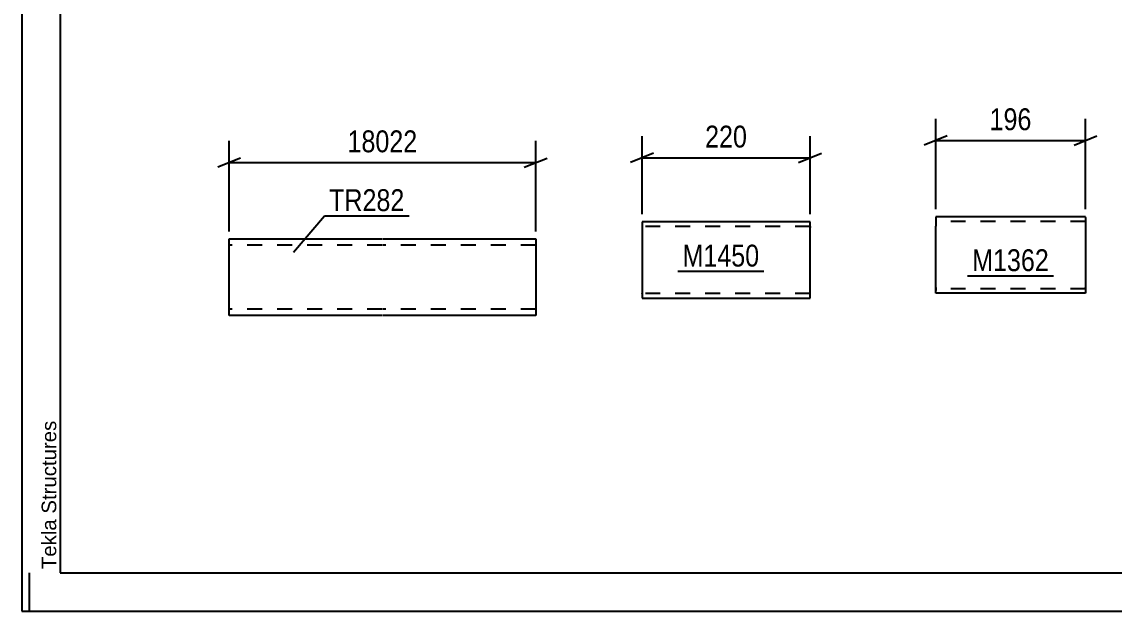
# Model space of a CAD drawing. Header units: millimetres. Extents: x 0 to 841, y 0 to 594.
# Drawn here: x 0 to 142.9, y 0 to 77.1 of the extents above; entities that cross this region are included whole.
import ezdxf

# ---------------------------------------------------------------- set-up
doc = ezdxf.new("R2010")
doc.units = ezdxf.units.MM
doc.linetypes.add('DXK_LINE_DOT2', pattern=[3.9198, 1.9599, -1.9599])
doc.styles.add('Arial', font='ARIAL.TTF', dxfattribs={"height": 0.2})
doc.styles.add('Arial Narrow', font='ARIALN.TTF', dxfattribs={"height": 0.2})

# ---------------------------------------------------------------- blocks, each defined once
blk = doc.blocks.new('Unknown-318933943-1135')
at = {"color": 5, "linetype": 'Continuous'}
for p, q in [((0, 594), (0, 0)), ((5, 589), (5, 5)), ((1, 0), (1, 5)), ((5, 5), (836, 5)), ((0, 0), (841, 0))]:
    blk.add_line(p, q, dxfattribs=at)
at = {"color": 174, "linetype": 'Continuous', "style": 'Arial'}
blk.add_text('Tekla Structures', height=1.9102, rotation=90, dxfattribs=at).set_placement((4.5, 5.5))
blk = doc.blocks.new('Part-318933943-30152 - 30151')
at = {"color": 2, "linetype": 'Continuous'}
for p, q in [((119.57, 51.61), (119.57, 50.41)), ((139.17, 51.61), (119.57, 51.61)), ((139.17, 51.52), (139.17, 51.61)), ((139.17, 51.52), (139.17, 50.41)), ((119.57, 42.35), (119.57, 50.41)), ((139.17, 50.41), (139.17, 41.61)), ((119.57, 41.7), (119.57, 42.35)), ((119.57, 41.61), (119.57, 41.7)), ((139.17, 41.61), (119.57, 41.61))]:
    blk.add_line(p, q, dxfattribs=at)
at = {"color": 7, "linetype": 'DXK_LINE_DOT2'}
for p, q in [((139.17, 51.01), (119.57, 51.01)), ((139.17, 51.26), (139.17, 50.41)), ((119.57, 42.35), (119.57, 41.96)), ((119.57, 42.21), (119.57, 42.26)), ((139.17, 42.21), (119.57, 42.21)), ((119.57, 41.61), (119.57, 41.61)), ((139.17, 42.26), (139.17, 42.35)), ((139.17, 42.21), (139.17, 42.26)), ((139.17, 42.21), (139.17, 42.26))]:
    blk.add_line(p, q, dxfattribs=at)
blk = doc.blocks.new('Part-318933943-30026 - 30025')
at = {"color": 2, "linetype": 'Continuous'}
for p, q in [((27.13, 40.32), (27.13, 48.72)), ((27.13, 48.72), (47.13, 48.72)), ((47.23, 48.72), (67.23, 48.72)), ((67.23, 48.72), (67.23, 47.12)), ((67.23, 47.12), (67.23, 38.72)), ((27.13, 39.19), (27.13, 40.32)), ((27.13, 38.72), (27.13, 39.19)), ((47.13, 38.72), (27.13, 38.72)), ((67.23, 38.72), (47.23, 38.72))]:
    blk.add_line(p, q, dxfattribs=at)
at = {"color": 7, "linetype": 'DXK_LINE_DOT2'}
for p, q in [((47.13, 47.92), (27.13, 47.92)), ((67.23, 47.92), (47.23, 47.92)), ((27.13, 39.58), (27.13, 40.32)), ((27.13, 39.52), (27.13, 39.58)), ((27.13, 39.52), (27.13, 39.58)), ((27.13, 39.19), (27.13, 39.58)), ((47.13, 39.52), (27.13, 39.52)), ((67.23, 39.52), (47.23, 39.52)), ((67.23, 39.52), (67.23, 39.58))]:
    blk.add_line(p, q, dxfattribs=at)
blk = doc.blocks.new('Part-318933943-30178 - 30177')
at = {"color": 2, "linetype": 'Continuous'}
for p, q in [((103.14, 50.97), (81.15, 50.97)), ((81.15, 50.97), (81.15, 41.06)), ((103.14, 42.17), (103.14, 50.97)), ((103.14, 40.97), (103.14, 42.17)), ((81.15, 41.06), (81.15, 40.97)), ((81.15, 40.97), (103.14, 40.97))]:
    blk.add_line(p, q, dxfattribs=at)
at = {"color": 7, "linetype": 'DXK_LINE_DOT2'}
for p, q in [((103.14, 50.37), (81.15, 50.37)), ((103.14, 50.37), (103.14, 50.33)), ((103.14, 50.33), (103.14, 50.37)), ((103.14, 50.23), (103.14, 50.33)), ((103.14, 50.33), (103.14, 50.23)), ((81.15, 41.57), (81.15, 41.62)), ((103.14, 41.57), (81.15, 41.57)), ((103.14, 41.62), (103.14, 41.94)), ((103.14, 41.57), (103.14, 41.62))]:
    blk.add_line(p, q, dxfattribs=at)
blk = doc.blocks.new('StraightDimension-318933943-30367 - 30151')
at = {"color": 7, "linetype": 'Continuous'}
for p, q in [((119.57, 52.61), (119.57, 64.46)), ((139.17, 52.61), (139.17, 64.46)), ((121.07, 62.21), (118.07, 61.01)), ((119.57, 61.61), (139.17, 61.61)), ((137.67, 61.01), (140.67, 62.21))]:
    blk.add_line(p, q, dxfattribs=at)
at = {"color": 0}
blk.add_wipeout([(132.71, 62.36), (132.71, 66.56), (126.02, 66.56), (126.02, 62.36)], dxfattribs=at)
at = {"color": 3, "style": 'Arial Narrow'}
blk.add_text('196', height=2.863, dxfattribs=at).set_placement((126.62, 62.96))
blk = doc.blocks.new('StraightDimension-318933943-30231 - 30025')
at = {"color": 7, "linetype": 'Continuous'}
for p, q in [((27.13, 49.72), (27.13, 61.57)), ((67.23, 49.72), (67.23, 61.57)), ((28.63, 59.32), (25.63, 58.12)), ((27.13, 58.72), (67.23, 58.72)), ((65.73, 58.12), (68.73, 59.32))]:
    blk.add_line(p, q, dxfattribs=at)
at = {"color": 0}
blk.add_wipeout([(52.35, 59.47), (52.35, 63.67), (42.01, 63.67), (42.01, 59.47)], dxfattribs=at)
at = {"color": 3, "style": 'Arial Narrow'}
blk.add_text('18022', height=2.863, dxfattribs=at).set_placement((42.61, 60.07))
blk = doc.blocks.new('StraightDimension-318933943-30407 - 30177')
at = {"color": 7, "linetype": 'Continuous'}
for p, q in [((81.15, 51.97), (81.15, 62.19)), ((103.14, 51.97), (103.14, 62.19)), ((82.65, 59.94), (79.65, 58.74)), ((81.15, 59.34), (103.14, 59.34)), ((101.64, 58.74), (104.64, 59.94))]:
    blk.add_line(p, q, dxfattribs=at)
at = {"color": 0}
blk.add_wipeout([(95.49, 60.09), (95.49, 64.29), (88.8, 64.29), (88.8, 60.09)], dxfattribs=at)
at = {"color": 3, "style": 'Arial Narrow'}
blk.add_text('220', height=2.863, dxfattribs=at).set_placement((89.4, 60.69))
blk = doc.blocks.new('Mark-318933943-30447 - 30151')
at = {"color": 0}
blk.add_wipeout([(134.39, 44.51), (134.39, 47.51), (124.34, 47.51), (124.34, 44.51)], dxfattribs=at)
blk.add_wipeout([(134.39, 44.51), (134.39, 47.51), (124.34, 47.51), (124.34, 44.51)], dxfattribs=at)
at = {"color": 30, "linetype": 'Continuous'}
blk.add_line((123.74, 43.91), (134.99, 43.91), dxfattribs=at)
at = {"color": 3, "style": 'Arial Narrow'}
blk.add_text('M1362', height=2.863, dxfattribs=at).set_placement((124.34, 44.51))
blk = doc.blocks.new('Mark-318933943-30416 - 30025')
at = {"color": 0}
blk.add_wipeout([(50.06, 52.37), (50.06, 55.37), (40.2, 55.37), (40.2, 52.37)], dxfattribs=at)
blk.add_wipeout([(50.06, 52.37), (50.06, 55.37), (40.2, 55.37), (40.2, 52.37)], dxfattribs=at)
at = {"color": 30, "linetype": 'Continuous'}
for p, q in [((35.54, 47.01), (39.6, 51.77)), ((39.6, 51.77), (50.66, 51.77))]:
    blk.add_line(p, q, dxfattribs=at)
at = {"color": 3, "style": 'Arial Narrow'}
blk.add_text('TR282', height=2.863, dxfattribs=at).set_placement((40.2, 52.37))
blk = doc.blocks.new('Mark-318933943-30455 - 30177')
at = {"color": 0}
blk.add_wipeout([(96.5, 45.11), (96.5, 48.11), (86.44, 48.11), (86.44, 45.11)], dxfattribs=at)
blk.add_wipeout([(96.5, 45.11), (96.5, 48.11), (86.44, 48.11), (86.44, 45.11)], dxfattribs=at)
at = {"color": 30, "linetype": 'Continuous'}
blk.add_line((85.84, 44.51), (97.1, 44.51), dxfattribs=at)
at = {"color": 3, "style": 'Arial Narrow'}
blk.add_text('M1450', height=2.863, dxfattribs=at).set_placement((86.44, 45.11))

msp = doc.modelspace()

# ---------------------------------------------------------------- block references
for name in ['Unknown-318933943-1135', 'Part-318933943-30152 - 30151', 'Part-318933943-30178 - 30177', 'Part-318933943-30026 - 30025']:
    msp.add_blockref(name, (0, 0))

# ---------------------------------------------------------------- next in the draw order: block references
for name in ['StraightDimension-318933943-30367 - 30151', 'StraightDimension-318933943-30231 - 30025', 'StraightDimension-318933943-30407 - 30177', 'Mark-318933943-30455 - 30177', 'Mark-318933943-30447 - 30151']:
    msp.add_blockref(name, (0, 0))

# ---------------------------------------------------------------- next in the draw order: block references
msp.add_blockref('Mark-318933943-30416 - 30025', (0, 0))

doc.saveas('drawing.dxf')
